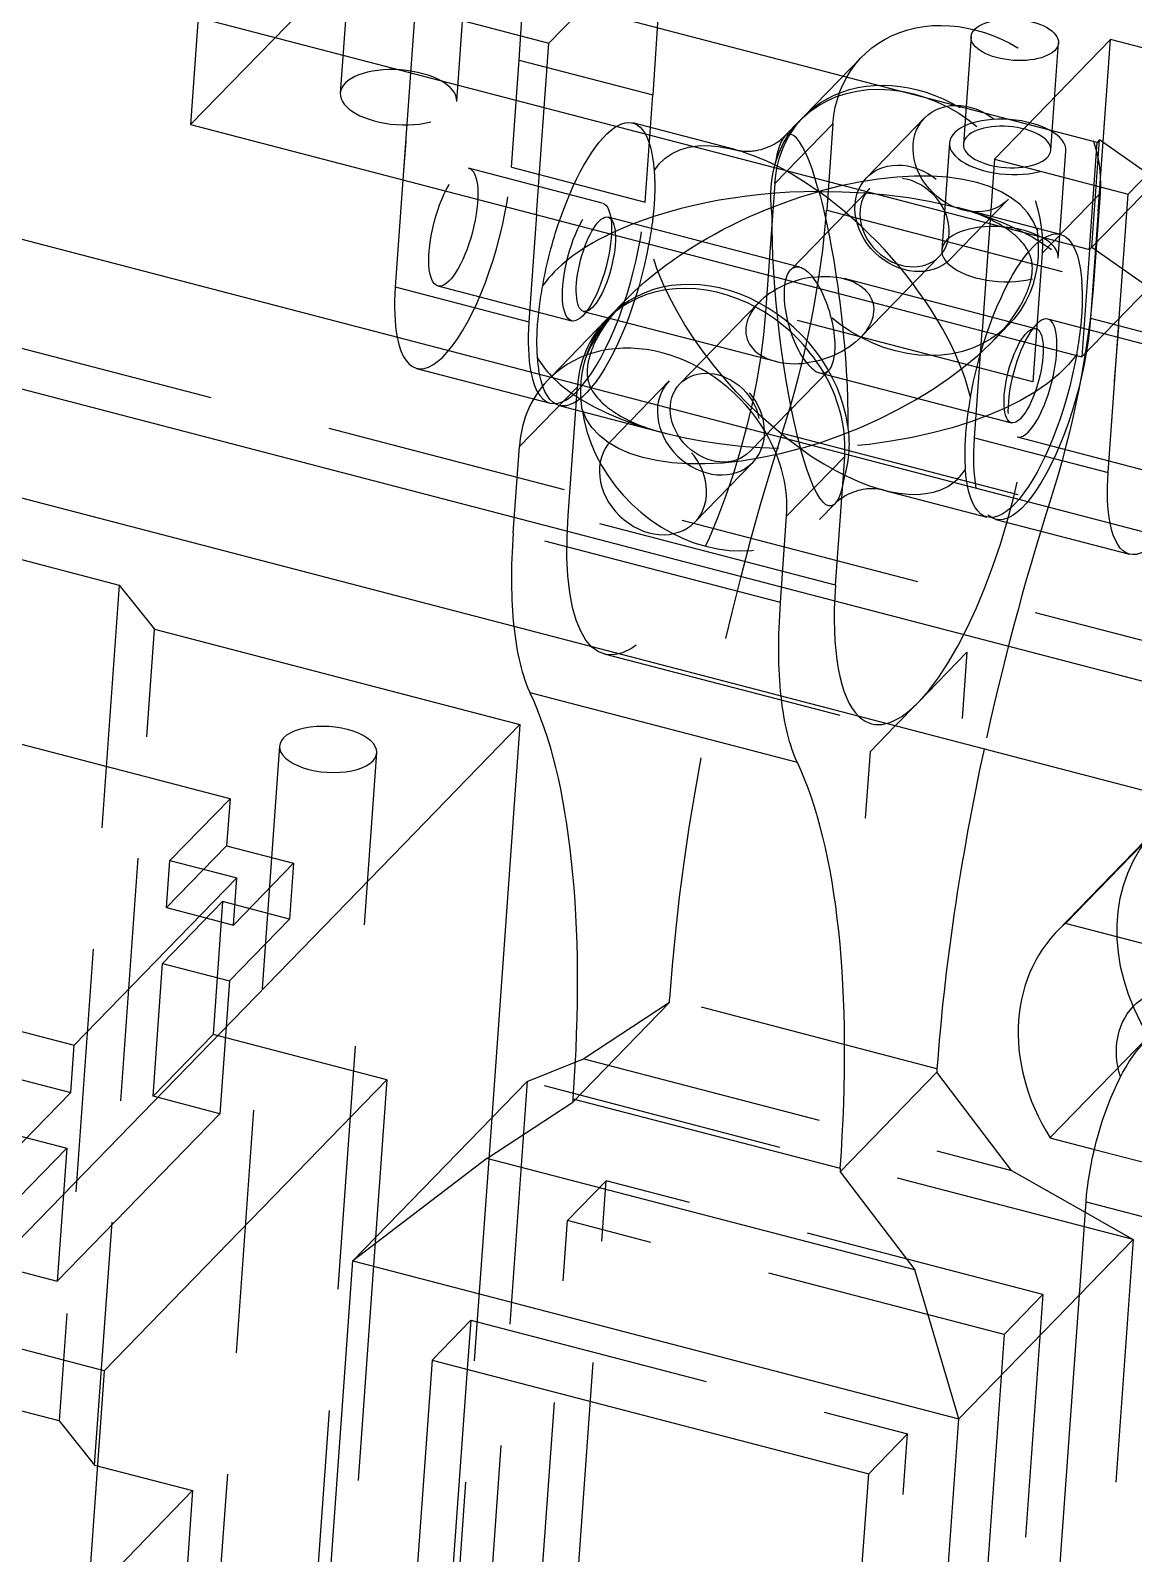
# Model space of a CAD drawing. Extents: x -2.35 to 6.32, y -6.04 to 0.39.
# Drawn here: x 1.327 to 2.46, y -3.232 to -1.667 of the extents above; entities that cross this region are included whole.
import ezdxf

# ---------------------------------------------------------------- set-up
doc = ezdxf.new("R2010")
doc.units = 0
doc.header["$MEASUREMENT"] = 0
doc.linetypes.add('HIDDEN', pattern=[0.375, 0.25, -0.125])
doc.layers.get('0').update_dxf_attribs({"color": 253, "linetype": 'CONTINUOUS'})
doc.layers.add('HIDDEN', color=250, linetype='HIDDEN')

msp = doc.modelspace()

# ---------------------------------------------------------------- linework, layer by layer
at = {"color": 38}
for p, q in [((2.4227, -1.7821), (1.5073, -1.5435)), ((1.4994, -1.6536), (2.4148, -1.8922)), ((0.7203, -1.7257), (2.6093, -2.2181)), ((2.4148, -1.8922), (2.4227, -1.7821)), ((2.4174, -1.8896), (2.4253, -1.7795)), ((2.4253, -1.7795), (2.4227, -1.7821)), ((3.059, -2.2262), (2.4253, -1.7795)), ((2.49, -2.3409), (0.601, -1.8485)), ((2.4148, -1.8922), (2.4174, -1.8896)), ((2.4174, -1.8896), (2.8852, -2.2194)), ((2.4821, -2.451), (0.5931, -1.9586))]:
    msp.add_line(p, q, dxfattribs=at)
at = {"color": 250}
for p, q in [((1.4994, -1.6536), (1.4915, -1.7637)), ((1.4994, -1.6536), (2.4148, -1.8922)), ((1.4915, -1.7637), (2.4069, -2.0023)), ((1.7096, -1.8205), (1.7017, -1.9304)), ((1.8469, -1.8563), (1.839, -1.9662)), ((2.4148, -1.8922), (2.4069, -2.0023)), ((2.4148, -1.8922), (2.4174, -1.8896)), ((1.7017, -1.9304), (1.839, -1.9662)), ((2.4069, -2.0023), (2.4762, -1.931)), ((1.9381, -1.9442), (1.9225, -1.9603)), ((1.9185, -1.9644), (1.8614, -2.0232)), ((2.434, -2.1213), (2.4454, -1.9627)), ((0.4113, -1.9743), (1.4182, -2.2368)), ((2.2967, -2.0855), (2.3046, -1.9756)), ((2.2967, -2.0855), (2.434, -2.1213)), ((1.4182, -2.2368), (1.4545, -2.2821)), ((1.4545, -2.2821), (1.8298, -2.38)), ((2.1148, -2.4191), (1.8402, -2.3475)), ((1.532, -2.4562), (1.2253, -2.3763)), ((1.8298, -2.38), (1.7105, -2.5028)), ((1.8298, -2.38), (1.8008, -2.7842)), ((2.2154, -2.3815), (2.1895, -2.4081)), ((2.1895, -2.4081), (2.1846, -2.4761)), ((1.4703, -2.5197), (1.532, -2.4562)), ((1.3009, -2.9244), (1.7105, -2.5028)), ((1.4669, -2.5681), (1.4703, -2.5197)), ((1.4703, -2.5197), (1.539, -2.5376)), ((1.539, -2.5376), (1.372, -2.7095)), ((1.4669, -2.5681), (1.5007, -2.577)), ((1.3033, -2.6916), (1.372, -2.7095)), ((1.8372, -2.7467), (1.8865, -2.7269)), ((2.258, -2.7372), (2.1586, -2.8396)), ((2.2582, -2.7336), (2.258, -2.7372)), ((2.3347, -2.838), (2.258, -2.7372)), ((1.6931, -2.7449), (1.4028, -3.0438)), ((1.8372, -2.7467), (1.6583, -2.9309)), ((1.6931, -2.7449), (1.6815, -2.9071)), ((1.7959, -2.8258), (1.884, -2.768)), ((1.8842, -2.7644), (1.884, -2.768)), ((1.8842, -2.7644), (2.1588, -2.8359)), ((1.7959, -2.8258), (1.6583, -2.9309)), ((2.2353, -2.9403), (1.7959, -2.8258)), ((2.1588, -2.8359), (2.1586, -2.8396)), ((2.1586, -2.8396), (2.2353, -2.9403)), ((2.3347, -2.838), (2.4105, -2.881)), ((1.6074, -3.6398), (1.6583, -2.9309)), ((1.6583, -2.9309), (2.2807, -3.0932)), ((2.2807, -3.0932), (2.2353, -2.9403)), ((2.4045, -2.9658), (2.2807, -3.0932)), ((1.7396, -3.0328), (1.6944, -3.6625)), ((1.7396, -3.0328), (2.1881, -3.1498)), ((1.4028, -3.0438), (1.3597, -3.6445)), ((1.7757, -3.0423), (1.7269, -3.7222)), ((2.231, -3.7865), (2.2807, -3.0932)), ((2.1418, -3.7948), (2.1881, -3.1498))]:
    msp.add_line(p, q, dxfattribs=at)
for p, q in [((1.7125, -1.7807), (1.7096, -1.8204)), ((2.4447, -1.9716), (2.4401, -2.0274))]:
    msp.add_line(p, q)
at = {"color": 98}
for p, q in [((2.4916, -2.4799), (2.3901, -2.5844)), ((2.4831, -2.4879), (2.3817, -2.5924)), ((2.544, -2.6245), (2.3901, -2.5844)), ((2.3743, -2.8045), (2.4199, -2.8164)), ((2.3302, -4.0014), (2.4113, -2.8704)), ((2.4113, -2.8704), (2.5028, -2.8943))]:
    msp.add_line(p, q, dxfattribs=at)
at = {"color": 38}
msp.add_ellipse((2.3381, -1.6767), major_axis=(-0.0449, 0.0032), ratio=0.469627, dxfattribs=at)
at = {"color": 250, "extrusion": (9.51503e-17, 8.99289e-17, -1)}
for centre, major_axis, start_param, end_param in [((1.9078, -1.9072), (-0.0378, -0.1451), 1.335074, 1.798709), ((2.3472, -2.0217), (-0.0378, -0.1451), 1.335074, 1.635788), ((1.9078, -1.9072), (-0.0378, -0.1451), 0.598369, 0.767486), ((2.3563, -2.0241), (-0.0378, -0.1451), 0.598225, 1.05128), ((2.3472, -2.0217), (-0.0378, -0.1451), 0.598369, 0.767486), ((2.4937, -2.0599), (-0.0378, -0.1451), 0.598225, 1.05128), ((1.5263, -3.1328), (-0.227, -0.8709), 3.511792, 4.192873), ((2.2386, -2.1094), (-0.0895, -0.3435), 0.370199, 0.710093)]:
    msp.add_ellipse(centre, major_axis=major_axis, ratio=0.32431, start_param=start_param, end_param=end_param, dxfattribs=at)
at = {"color": 250}
for centre, major_axis, ratio, start_param, end_param in [((2.1275, -1.9645), (-0.2886, -0.0077), 0.456922, 5.490713, 5.954373), ((2.0261, -2.0689), (0.1076, -0.1045), 0.821142, 0.625044, 3.141516), ((2.0301, -2.0648), (0.1076, -0.1045), 0.821142, 0.804703, 3.164758), ((1.7614, -1.869), (0.0378, 0.1451), 0.32431, 2.090313, 2.543367), ((1.8987, -1.9048), (0.0378, 0.1451), 0.32431, 2.090313, 2.543367), ((2.1275, -1.9645), (0.1506, -0.1644), 0.472602, 0.704265, 1.16794), ((1.9665, -2.1303), (0.1076, -0.1045), 0.821142, 1.238482, 3.11171), ((2.1275, -1.9645), (-0.2886, -0.0077), 0.456922, 0.238776, 0.393839), ((2.1275, -1.9645), (0.1506, -0.1644), 0.472602, 6.250564, 6.419862), ((1.964, -2.0378), (0.0895, 0.3435), 0.32431, 2.4315, 2.771394), ((2.2553, -2.1324), (0.0643, 0.2468), 0.32431, 2.969152, 3.313968), ((1.6328, -2.4056), (-0.0499, 0.0036), 0.469627, 5.121642, 8.263235), ((1.6328, -2.4056), (-0.0499, 0.0036), 0.469627, 1.980049, 5.121642), ((2.6161, -2.3651), (0.227, 0.8709), 0.32431, 1.701122, 2.090313), ((1.801, -3.2044), (0.227, 0.8709), 0.32431, 5.231905, 5.912986)]:
    msp.add_ellipse(centre, major_axis=major_axis, ratio=ratio, start_param=start_param, end_param=end_param, dxfattribs=at)
at = {"color": 250, "extrusion": (-4.52886e-16, -6.65986e-17, -1)}
msp.add_ellipse((2.1275, -1.9645), major_axis=(-0.2323, -0.0958), ratio=0.48527, start_param=0.84275, end_param=1.188519, dxfattribs=at)
at = {"color": 250, "extrusion": (3.17708e-17, 3.38731e-16, -1)}
msp.add_ellipse((2.1275, -1.9645), major_axis=(0.0215, -0.1911), ratio=0.170752, start_param=4.588292, end_param=5.339018, dxfattribs=at)
at = {"color": 98}
msp.add_ellipse((2.5251, -2.7317), major_axis=(0.1435, -0.1393), ratio=0.821142, start_param=3.070829, end_param=4.421092, dxfattribs=at)
at = {"color": 98, "extrusion": (3.63922e-17, 1.96812e-16, -1)}
msp.add_ellipse((2.5251, -2.7317), major_axis=(-0.0646, 0.0627), ratio=0.821142, start_param=5.289177, end_param=7.383191, dxfattribs=at)
at = {"color": 98, "extrusion": (1.14719e-18, 1.14433e-16, -1)}
msp.add_ellipse((2.461, -2.8193), major_axis=(-0.0315, -0.121), ratio=0.32431, start_param=1.05128, end_param=3.141508, dxfattribs=at)
at = {"color": 250}
for points, knots in [([(1.8479, -2.0031), (1.8475, -1.9978), (1.8473, -1.9922), (1.8473, -1.9824), (1.8474, -1.9785), (1.8478, -1.9708), (1.8481, -1.9672), (1.8488, -1.9593), (1.8493, -1.9549), (1.8508, -1.9435), (1.8519, -1.9364), (1.8532, -1.9292)], [-0.00216877, -0.00216877, -0.00216877, -0.00216877, -0.001610202, -0.001610202, -0.001245925, -0.001245925, -0.000932827, -0.000932827, -0.000571697, -0.000571697, 0, 0, 0, 0]), ([(2.2926, -2.0437), (2.2913, -2.0508), (2.2902, -2.0577), (2.2887, -2.069), (2.2882, -2.0734), (2.2875, -2.0814), (2.2872, -2.085), (2.2868, -2.0926), (2.2867, -2.0966), (2.2867, -2.1065), (2.2869, -2.1122), (2.2873, -2.1177)], [-0.00216877, -0.00216877, -0.00216877, -0.00216877, -0.001610202, -0.001610202, -0.001245925, -0.001245925, -0.000932827, -0.000932827, -0.000571697, -0.000571697, 0, 0, 0, 0]), ([(2.1665, -2.0736), (2.1672, -2.0788), (2.1677, -2.084), (2.1679, -2.0929), (2.1678, -2.0966), (2.1675, -2.1012), (2.1674, -2.102), (2.1673, -2.1029)], [0, 0, 0, 0, 0.0004368119, 0.0004368119, 0.0007577361, 0.0007577361, 0.0008310635, 0.0008310635, 0.0008310635, 0.0008310635])]:
    msp.add_open_spline(points, degree=3, knots=knots, dxfattribs=at)
at = {"layer": 'HIDDEN'}
for p, q in [((1.8892, -1.3543), (1.4915, -1.7637)), ((1.8289, -1.6975), (1.8404, -1.5226)), ((1.8596, -1.68), (1.9777, -1.5584)), ((1.9777, -1.5584), (1.9662, -1.7333)), ((1.6531, -1.6214), (1.6452, -1.7314)), ((1.7649, -1.74), (1.7728, -1.6299)), ((1.7222, -1.6442), (1.7096, -1.8205)), ((1.7222, -1.6442), (1.8596, -1.68)), ((2.4174, -1.8896), (2.6421, -1.6582)), ((1.8469, -1.8562), (1.8596, -1.68)), ((2.4365, -1.6765), (2.3172, -1.7993)), ((2.4239, -1.8526), (2.4365, -1.6765)), ((2.5738, -1.7123), (2.4365, -1.6765)), ((1.821, -1.8076), (1.8289, -1.6975)), ((1.8289, -1.6975), (1.9662, -1.7333)), ((2.181, -1.6942), (2.1213, -1.7556)), ((2.4545, -1.8351), (2.5738, -1.7123)), ((1.9583, -1.8434), (1.9662, -1.7333)), ((2.0518, -1.7897), (1.9457, -1.7621)), ((2.1513, -1.7629), (2.0916, -1.8243)), ((2.1017, -1.7757), (2.1173, -1.7597)), ((2.1513, -1.7629), (2.1449, -1.8515)), ((2.2455, -1.7569), (2.1859, -1.8183)), ((2.271, -1.7824), (2.2631, -1.8925)), ((2.3828, -1.9011), (2.3907, -1.791)), ((1.9144, -1.8443), (1.7771, -1.8086)), ((1.821, -1.8076), (1.9583, -1.8434)), ((2.3172, -1.7993), (2.3046, -1.9755)), ((2.3172, -1.7993), (2.4545, -1.8351)), ((2.0916, -1.8243), (2.0821, -1.9564)), ((2.1891, -1.8293), (2.108, -1.9128)), ((2.2719, -1.9019), (2.3316, -1.8405)), ((2.3662, -1.8959), (2.4259, -1.8345)), ((2.4259, -1.8345), (2.4195, -1.9231)), ((2.4454, -1.9627), (2.4545, -1.8351)), ((1.8469, -1.8562), (1.8469, -1.8563)), ((2.1174, -1.9102), (1.9204, -1.8588)), ((2.1449, -1.8515), (2.4195, -1.9231)), ((2.385, -1.8766), (2.279, -1.8489)), ((2.4239, -1.8526), (2.416, -1.9627)), ((2.1797, -1.9825), (2.2608, -1.899)), ((2.3662, -1.8959), (2.3567, -2.028)), ((2.3598, -1.9734), (2.1628, -1.922)), ((1.7456, -1.9295), (1.8829, -1.9653)), ((1.8952, -1.9556), (2.0922, -2.0069)), ((2.0753, -1.9465), (1.9942, -2.0299)), ((2.3567, -2.028), (2.0821, -1.9564)), ((2.3169, -1.9848), (2.3325, -1.9687)), ((2.5094, -1.9994), (2.3721, -1.9637)), ((2.416, -1.9627), (2.5533, -1.9985)), ((2.3046, -1.9756), (2.3046, -1.9755)), ((1.7235, -2.0142), (1.8608, -2.05)), ((2.066, -2.0996), (2.147, -2.0162)), ((1.8888, -2.0331), (1.8292, -2.0945)), ((1.8614, -2.0232), (1.8589, -2.0258)), ((1.8793, -2.1652), (1.8888, -2.0331)), ((1.9831, -2.0271), (1.9234, -2.0885)), ((2.1376, -2.0188), (2.3346, -2.0701)), ((1.87, -2.0524), (1.9761, -2.08)), ((2.0993, -2.0808), (2.3739, -2.1524)), ((1.8228, -2.1831), (1.8292, -2.0945)), ((2.3406, -2.0846), (2.4779, -2.1204)), ((2.0095, -2.1721), (2.0691, -2.1107)), ((2.1634, -2.1047), (2.1038, -2.1661)), ((2.1539, -2.2368), (2.1634, -2.1047)), ((2.2033, -2.1392), (2.3094, -2.1669)), ((2.1533, -2.1532), (2.1377, -2.1693)), ((2.1539, -2.2368), (1.8793, -2.1652)), ((2.0974, -2.2547), (2.1038, -2.1661)), ((2.3185, -2.1693), (2.4558, -2.2051)), ((2.0974, -2.2547), (1.8228, -2.1831)), ((1.4182, -2.2368), (1.3566, -3.0953)), ((1.3929, -3.1407), (1.4545, -2.2821)), ((1.9164, -2.3075), (2.191, -2.3791)), ((2.2392, -2.3569), (2.2889, -2.3057)), ((2.2889, -2.3057), (2.2841, -2.3738)), ((2.2392, -2.3569), (2.2154, -2.3815)), ((1.5829, -2.402), (1.4898, -3.7009)), ((1.5895, -3.708), (1.6827, -2.4091)), ((1.532, -2.4562), (1.5285, -2.5047)), ((1.5285, -2.5047), (1.4669, -2.5681)), ((1.5285, -2.5047), (1.5971, -2.5226)), ((1.5971, -2.5226), (1.5355, -2.586)), ((1.5971, -2.5226), (1.593, -2.5798)), ((1.5355, -2.586), (1.539, -2.5376)), ((1.4627, -2.6254), (1.5244, -2.5619)), ((1.5244, -2.5619), (1.5146, -2.6984)), ((1.593, -2.5798), (1.5244, -2.5619)), ((1.5007, -2.577), (1.5355, -2.586)), ((1.593, -2.5798), (1.5314, -2.6433)), ((1.453, -2.7619), (1.4627, -2.6254)), ((1.4627, -2.6254), (1.5314, -2.6433)), ((1.5314, -2.6433), (1.5216, -2.7798)), ((1.884, -2.768), (1.9834, -2.6657)), ((1.9834, -2.6657), (1.8953, -2.7234)), ((1.9834, -2.6657), (1.9836, -2.662)), ((2.2582, -2.7336), (1.9836, -2.662)), ((1.453, -2.7619), (1.5146, -2.6984)), ((1.6931, -2.7449), (1.5146, -2.6984)), ((1.3685, -2.758), (1.372, -2.7095)), ((1.8865, -2.7269), (1.8953, -2.7234)), ((1.8953, -2.7234), (2.3347, -2.838)), ((1.2998, -2.7401), (1.3685, -2.758)), ((1.8372, -2.7467), (1.7617, -3.799)), ((2.4597, -2.9089), (1.8372, -2.7467)), ((1.3069, -2.8214), (1.3685, -2.758)), ((1.5216, -2.7798), (1.453, -2.7619)), ((1.3546, -2.9517), (1.5216, -2.7798)), ((1.8008, -2.7842), (1.7366, -3.6788)), ((1.2957, -2.7973), (1.3644, -2.8152)), ((1.3028, -2.8787), (1.3644, -2.8152)), ((1.3644, -2.8152), (1.3546, -2.9517)), ((1.3566, -3.0953), (0.3497, -2.8329)), ((1.8604, -3.6588), (1.9185, -2.8486)), ((1.8787, -2.8896), (1.9185, -2.8486)), ((2.367, -2.9655), (1.9185, -2.8486)), ((1.8206, -3.6997), (1.8787, -2.8896)), ((2.3273, -3.0065), (1.8787, -2.8896)), ((2.4105, -2.881), (2.4597, -2.9089)), ((1.6815, -2.9071), (1.6173, -3.8017)), ((2.4597, -2.9089), (2.3842, -3.9613)), ((2.4597, -2.9089), (2.4045, -2.9658)), ((1.2859, -2.9338), (1.3546, -2.9517)), ((2.367, -2.9655), (2.3089, -3.7757)), ((2.367, -2.9655), (2.3273, -3.0065)), ((1.4028, -3.0438), (1.2243, -2.9973)), ((1.7793, -2.9919), (1.7396, -3.0328)), ((1.7793, -2.9919), (1.7757, -3.0423)), ((1.7793, -2.9919), (2.2278, -3.1088)), ((2.3273, -3.0065), (2.2691, -3.8166)), ((1.3566, -3.0953), (1.3929, -3.1407)), ((2.1697, -3.919), (2.2278, -3.1088)), ((2.1881, -3.1498), (2.2278, -3.1088)), ((1.3929, -3.1407), (1.4936, -3.167)), ((1.4936, -3.167), (1.3743, -3.2898)), ((1.4936, -3.167), (1.462, -3.6073))]:
    msp.add_line(p, q, dxfattribs=at)
at = {"layer": 'HIDDEN', "color": 38}
for p, q in [((2.2932, -1.6735), (2.2853, -1.7836)), ((2.3751, -1.79), (2.383, -1.6799)), ((2.6014, -2.3282), (0.7124, -1.8358))]:
    msp.add_line(p, q, dxfattribs=at)
at = {"layer": 'HIDDEN', "color": 98}
for p, q in [((2.4758, -2.7001), (2.3743, -2.8045)), ((2.4199, -2.8164), (2.6601, -2.879))]:
    msp.add_line(p, q, dxfattribs=at)
at = {"layer": 'HIDDEN', "extrusion": (-4.09617e-17, 1.17173e-16, -1)}
for centre, start_param, end_param in [((2.2886, -1.7987), 5.678817, 8.82041), ((2.2289, -1.8601), 5.678817, 8.82041), ((2.2249, -1.8642), 5.879152, 8.620075), ((2.2249, -1.8642), 2.73756, 5.478482)]:
    msp.add_ellipse(centre, major_axis=(-0.1076, 0.1045), ratio=0.821142, start_param=start_param, end_param=end_param, dxfattribs=at)
at = {"layer": 'HIDDEN', "extrusion": (-2.8904e-17, 1.13381e-16, -1)}
for centre in [(1.7051, -1.7357), (2.323, -1.8968)]:
    msp.add_ellipse(centre, major_axis=(0.0598, -0.0043), ratio=0.469627, dxfattribs=at)
at = {"layer": 'HIDDEN'}
for centre, major_axis, ratio in [((2.2886, -1.7987), (0.043, -0.0418), 0.821142), ((2.2289, -1.8601), (0.043, -0.0418), 0.821142), ((1.7614, -1.869), (0.0158, 0.0605), 0.32431), ((1.8987, -1.9048), (0.0158, 0.0605), 0.32431), ((1.9078, -1.9072), (0.0126, 0.0484), 0.32431), ((2.3472, -2.0217), (0.0126, 0.0484), 0.32431), ((2.0301, -2.0648), (0.0359, -0.0348), 0.821142)]:
    msp.add_ellipse(centre, major_axis=major_axis, ratio=ratio, dxfattribs=at)
at = {"layer": 'HIDDEN', "extrusion": (9.51503e-17, 8.99289e-17, -1)}
for centre, major_axis, start_param, end_param in [((1.9078, -1.9072), (-0.0378, -0.1451), 1.798709, 3.909079), ((2.3472, -2.0217), (-0.0378, -0.1451), 1.635788, 3.909079), ((1.9078, -1.9072), (-0.0378, -0.1451), 4.476667, 6.881554), ((2.2783, -2.0684), (-0.0895, -0.3435), 4.192873, 4.873954), ((1.9807, -2.0608), (-0.0643, -0.2468), 4.192873, 7.334465), ((2.3563, -2.0241), (-0.0378, -0.1451), 4.192873, 6.881411), ((2.3472, -2.0217), (-0.0378, -0.1451), 4.476667, 6.881554), ((2.3415, -2.2935), (-0.227, -0.8709), 1.05128, 1.732361), ((2.4937, -2.0599), (-0.0378, -0.1451), 5.684972, 6.881411), ((2.2386, -2.1094), (-0.0895, -0.3435), 0.710093, 1.05128)]:
    msp.add_ellipse(centre, major_axis=major_axis, ratio=0.32431, start_param=start_param, end_param=end_param, dxfattribs=at)
at = {"layer": 'HIDDEN'}
for centre, major_axis, ratio, start_param, end_param in [((2.1275, -1.9645), (-0.0215, 0.1911), 0.170752, 5.456221, 6.826683), ((1.7614, -1.869), (0.0378, 0.1451), 0.32431, 2.543367, 5.231905), ((2.1275, -1.9645), (0.2323, 0.0958), 0.48527, 6.246088, 7.61655), ((1.8987, -1.9048), (0.0378, 0.1451), 0.32431, 2.543367, 5.231905), ((2.1275, -1.9645), (-0.2886, -0.0077), 0.456922, 4.667371, 5.490713), ((2.1275, -1.9645), (0.1506, -0.1644), 0.472602, 1.16794, 1.991267), ((2.1275, -1.9645), (-0.0215, 0.1911), 0.170752, 0.944167, 2.314629), ((2.0037, -1.9969), (0.0895, 0.3435), 0.32431, 4.550824, 5.231905), ((2.1275, -1.9645), (-0.0647, -0.0181), 0.634184, 4.488933, 7.630526), ((2.1275, -1.9645), (-0.0152, 0.0543), 0.390109, 2.39862, 5.540213), ((2.1275, -1.9645), (0.2323, 0.0958), 0.48527, 4.474957, 5.845418), ((2.0261, -2.0689), (0.1076, -0.1045), 0.821142, 3.141516, 3.745961), ((2.0301, -2.0648), (0.1076, -0.1045), 0.821142, 3.164758, 3.545626), ((1.9665, -2.1303), (0.1076, -0.1045), 0.821142, 3.11171, 3.745961), ((2.1275, -1.9645), (-0.2886, -0.0077), 0.456922, 0.393839, 1.525778), ((2.2553, -2.1324), (0.0643, 0.2468), 0.32431, 3.661109, 5.231905), ((2.0301, -2.0648), (0.1076, -0.1045), 0.821142, 3.946295, 6.687218), ((1.9665, -2.1303), (0.1076, -0.1045), 0.821142, 0.604368, 1.238482), ((2.1275, -1.9645), (0.1506, -0.1644), 0.472602, 5.132859, 6.250564), ((2.0261, -2.0689), (0.1076, -0.1045), 0.821142, 0.604368, 0.625044), ((2.6161, -2.3651), (0.227, 0.8709), 0.32431, 1.409231, 1.701122), ((1.964, -2.0378), (0.0895, 0.3435), 0.32431, 2.090313, 2.4315), ((2.2553, -2.1324), (0.0643, 0.2468), 0.32431, 2.090313, 2.969152), ((2.2553, -2.1324), (0.0643, 0.2468), 0.32431, 3.313968, 3.661109)]:
    msp.add_ellipse(centre, major_axis=major_axis, ratio=ratio, start_param=start_param, end_param=end_param, dxfattribs=at)
at = {"layer": 'HIDDEN', "extrusion": (7.94333e-18, 1.10738e-16, -1)}
msp.add_ellipse((2.3309, -1.7867), major_axis=(0.0598, -0.0043), ratio=0.469627, dxfattribs=at)
at = {"layer": 'HIDDEN', "color": 38, "extrusion": (7.94333e-18, 1.10738e-16, -1)}
msp.add_ellipse((2.3302, -1.7868), major_axis=(0.0449, -0.0032), ratio=0.469627, dxfattribs=at)
at = {"layer": 'HIDDEN', "extrusion": (6.47685e-16, -4.60662e-16, -1)}
for start_param, end_param in [(6.146509, 7.433511), (4.291919, 5.578921)]:
    msp.add_ellipse((2.1275, -1.9645), major_axis=(-0.1506, 0.1644), ratio=0.472602, start_param=start_param, end_param=end_param, dxfattribs=at)
at = {"layer": 'HIDDEN', "extrusion": (-4.09617e-17, 1.17173e-16, -1)}
for centre, major_axis in [((2.2249, -1.8642), (-0.0359, 0.0348)), ((2.0261, -2.0689), (-0.043, 0.0418)), ((1.9665, -2.1303), (-0.043, 0.0418))]:
    msp.add_ellipse(centre, major_axis=major_axis, ratio=0.821142, dxfattribs=at)
at = {"layer": 'HIDDEN', "extrusion": (-4.52886e-16, -6.65986e-17, -1)}
for start_param, end_param in [(1.188519, 1.808228), (0.437767, 0.84275), (4.949821, 6.320282)]:
    msp.add_ellipse((2.1275, -1.9645), major_axis=(-0.2323, -0.0958), ratio=0.48527, start_param=start_param, end_param=end_param, dxfattribs=at)
at = {"layer": 'HIDDEN', "extrusion": (3.90936e-16, 1.77019e-16, -1)}
for start_param, end_param in [(4.757407, 6.044409), (0.328812, 1.615814)]:
    msp.add_ellipse((2.1275, -1.9645), major_axis=(0.2886, 0.0077), ratio=0.456922, start_param=start_param, end_param=end_param, dxfattribs=at)
at = {"layer": 'HIDDEN', "extrusion": (3.17708e-17, 3.38731e-16, -1)}
for start_param, end_param in [(3.968556, 4.588292), (5.739688, 7.110149)]:
    msp.add_ellipse((2.1275, -1.9645), major_axis=(0.0215, -0.1911), ratio=0.170752, start_param=start_param, end_param=end_param, dxfattribs=at)
at = {"layer": 'HIDDEN', "extrusion": (1.13219e-16, -1.98914e-16, -1)}
msp.add_ellipse((2.1275, -1.9645), major_axis=(-0.0152, 0.0543), ratio=0.390109, start_param=3.884565, end_param=7.026158, dxfattribs=at)
at = {"layer": 'HIDDEN', "extrusion": (5.01609e-16, 3.70711e-16, -1)}
msp.add_ellipse((2.1275, -1.9645), major_axis=(-0.0647, -0.0181), ratio=0.634184, start_param=1.794252, end_param=4.935845, dxfattribs=at)
at = {"layer": 'HIDDEN', "extrusion": (9.51503e-17, 8.99289e-17, -1)}
msp.add_ellipse((2.3563, -2.0241), major_axis=(-0.0158, -0.0605), ratio=0.32431, dxfattribs=at)
at = {"layer": 'HIDDEN', "color": 98, "extrusion": (3.63922e-17, 1.96812e-16, -1)}
for centre, major_axis, start_param, end_param in [((2.6266, -2.6272), (-0.1435, 0.1393), 5.003686, 6.283186), ((2.5251, -2.7317), (-0.0646, 0.0627), 1.100006, 5.289177)]:
    msp.add_ellipse(centre, major_axis=major_axis, ratio=0.821142, start_param=start_param, end_param=end_param, dxfattribs=at)
at = {"layer": 'HIDDEN'}
for points, knots in [([(2.0517, -1.7897), (2.0559, -1.7908), (2.0623, -1.7917), (2.0841, -1.789), (2.0961, -1.7816), (2.1017, -1.7757)], [0, 0, 0, 0, 0.001362362, 0.001362362, 0.003725437, 0.003725437, 0.003725437, 0.003725437]), ([(1.9677, -1.8113), (1.9681, -1.8166), (1.9683, -1.8222), (1.9683, -1.832), (1.9682, -1.836), (1.9678, -1.8436), (1.9676, -1.8472), (1.9668, -1.8552), (1.9664, -1.8595), (1.9649, -1.8709), (1.9637, -1.878), (1.9624, -1.8852)], [-0.00216877, -0.00216877, -0.00216877, -0.00216877, -0.001610202, -0.001610202, -0.001245925, -0.001245925, -0.000932827, -0.000932827, -0.000571697, -0.000571697, 0, 0, 0, 0]), ([(2.0923, -1.8028), (2.0909, -1.8075), (2.0897, -1.8122), (2.0883, -1.8208), (2.0878, -1.8244), (2.0873, -1.8318), (2.0872, -1.8356), (2.0873, -1.8419), (2.0874, -1.8445), (2.0878, -1.8498), (2.0881, -1.8526), (2.0885, -1.8554)], [0, 0, 0, 0, 0.000436812, 0.000436812, 0.000757736, 0.000757736, 0.001080238, 0.001080238, 0.00129509, 0.00129509, 0.001529385, 0.001529385, 0.001529385, 0.001529385]), ([(2.3169, -1.9848), (2.3282, -1.9732), (2.3369, -1.9617), (2.3477, -1.9433), (2.3514, -1.9352), (2.3555, -1.9211), (2.3561, -1.9161), (2.3563, -1.9051), (2.3547, -1.9004), (2.3495, -1.8867), (2.34, -1.8777), (2.3168, -1.862), (2.2999, -1.8544), (2.279, -1.8489)], [0, 0, 0, 0, 0.00124465, 0.00124465, 0.00217401, 0.00217401, 0.00298978, 0.00298978, 0.00447531, 0.00447531, 0.01113405, 0.01113405, 0.01873412, 0.01873412, 0.01873412, 0.01873412]), ([(2.3576, -1.9255), (2.359, -1.9209), (2.3601, -1.9161), (2.3616, -1.9076), (2.3621, -1.904), (2.3626, -1.8965), (2.3627, -1.8928), (2.3626, -1.8864), (2.3625, -1.8839), (2.362, -1.8786), (2.3617, -1.8758), (2.3614, -1.873)], [0, 0, 0, 0, 0.000436812, 0.000436812, 0.000757736, 0.000757736, 0.001080238, 0.001080238, 0.00129509, 0.00129509, 0.001529385, 0.001529385, 0.001529385, 0.001529385]), ([(2.4018, -1.9998), (2.4031, -1.9927), (2.4042, -1.9858), (2.4057, -1.9745), (2.4062, -1.9701), (2.4069, -1.9621), (2.4072, -1.9585), (2.4076, -1.9509), (2.4077, -1.9469), (2.4077, -1.937), (2.4075, -1.9313), (2.4071, -1.9258)], [-0.00216877, -0.00216877, -0.00216877, -0.00216877, -0.001610202, -0.001610202, -0.001245925, -0.001245925, -0.000932827, -0.000932827, -0.000571697, -0.000571697, 0, 0, 0, 0]), ([(1.9381, -1.9442), (1.9268, -1.9558), (1.9181, -1.9672), (1.9073, -1.9856), (1.9037, -1.9937), (1.8995, -2.0079), (1.899, -2.0129), (1.8987, -2.0239), (1.9003, -2.0286), (1.9055, -2.0422), (1.915, -2.0512), (1.9382, -2.0669), (1.9551, -2.0746), (1.9761, -2.08)], [0, 0, 0, 0, 0.00124465, 0.00124465, 0.00217401, 0.00217401, 0.00298978, 0.00298978, 0.00447531, 0.00447531, 0.01113405, 0.01113405, 0.01873412, 0.01873412, 0.01873412, 0.01873412]), ([(1.8936, -2.056), (1.893, -2.0508), (1.8925, -2.0456), (1.8923, -2.0367), (1.8924, -2.0329), (1.8929, -2.0255), (1.8933, -2.0218), (1.8944, -2.0158), (1.8948, -2.0134), (1.896, -2.0085), (1.8967, -2.0059), (1.8974, -2.0034)], [0, 0, 0, 0, 0.000436812, 0.000436812, 0.000757736, 0.000757736, 0.001080238, 0.001080238, 0.00129509, 0.00129509, 0.001529385, 0.001529385, 0.001529385, 0.001529385]), ([(2.1673, -2.1029), (2.1671, -2.1057), (2.1667, -2.1086), (2.1658, -2.1138), (2.1653, -2.1162), (2.1642, -2.1211), (2.1635, -2.1236), (2.1628, -2.1261)], [0.0008310635, 0.0008310635, 0.0008310635, 0.0008310635, 0.0010802376, 0.0010802376, 0.0012950902, 0.0012950902, 0.0015293854, 0.0015293854, 0.0015293854, 0.0015293854]), ([(2.2033, -2.1392), (2.1991, -2.1381), (2.1927, -2.1372), (2.1709, -2.14), (2.1589, -2.1474), (2.1533, -2.1532)], [0, 0, 0, 0, 0.001362362, 0.001362362, 0.003725435, 0.003725435, 0.003725435, 0.003725435])]:
    msp.add_open_spline(points, degree=3, knots=knots, dxfattribs=at)
at = {"layer": 'HIDDEN', "color": 38}
msp.add_open_spline([(2.9184, -3.8443), (2.7105, -3.8141), (1.5452, -3.5886), (0.7339, -2.9987), (0.0616, -2.5098)], degree=3, knots=[0.3966116, 0.3966116, 0.3966116, 0.3966116, 0.5, 1, 1, 1, 1], dxfattribs=at)
msp.add_open_spline([(5.5459, -4.0516), (4.3874, -4.0632), (2.0706, -4.0865), (0.726, -3.1088), (0.0537, -2.6199)], degree=3, dxfattribs=at)

doc.saveas('drawing.dxf')
